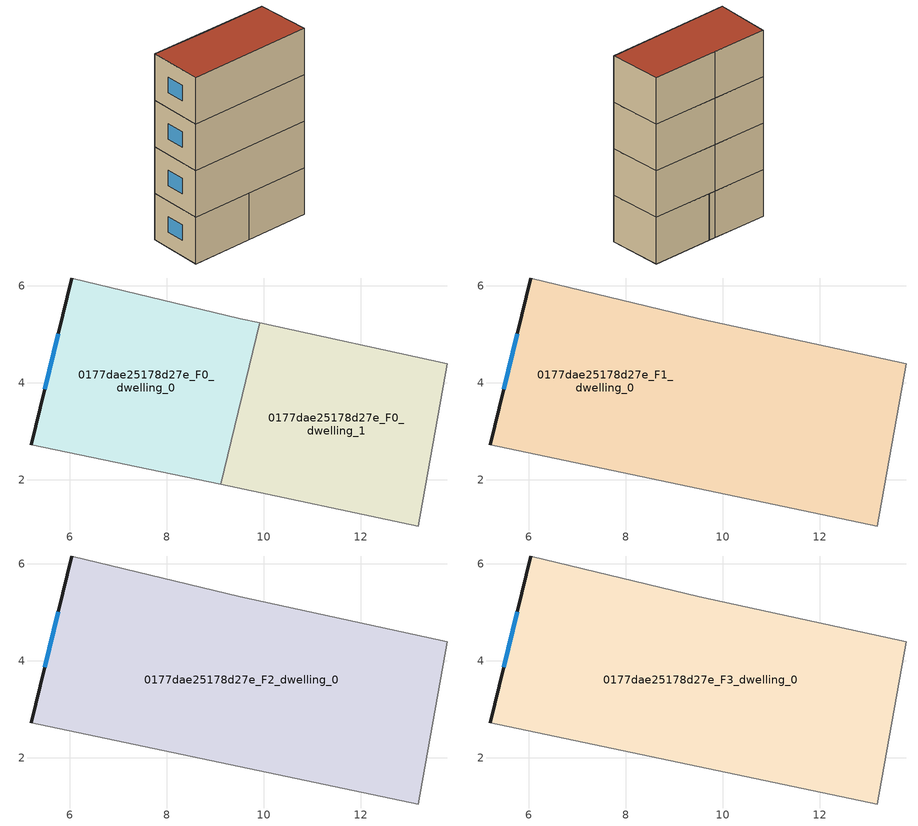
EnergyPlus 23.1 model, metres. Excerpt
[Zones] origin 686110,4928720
0177dae25178d27e_F0_dwelling_0
 floor ground (EU_floor_Construction): 9.11,1.9 9.92,5.24 9.52,5.32 6.04,6.16 5.2,2.72 z0
 wall outside (EU_wall_Construction): 5.2,2.72 6.04,6.16 z0:3
 wall adiabatic (EU_wall_Construction): 6.04,6.16 9.52,5.32 9.92,5.24 / 9.11,1.9 5.2,2.72 z0:3
 wall to 0177dae25178d27e_F0_dwelling_1 (EU_wall_Construction): 9.92,5.24 9.11,1.9 z0:3
 window (EU_Window_Construction): 5.48,3.87 5.76,5.02 z1:2
0177dae25178d27e_F0_dwelling_1
 floor ground (EU_floor_Construction): 13.19,1.04 13.79,4.39 9.92,5.24 9.11,1.9 z0
 wall adiabatic (EU_wall_Construction): 9.92,5.24 13.79,4.39 13.19,1.04 9.11,1.9 z0:3
0177dae25178d27e_F1_dwelling_0
 floor to 0177dae25178d27e_F0_dwelling_0 (EU_floor_Construction): 9.11,1.9 9.92,5.24 9.52,5.32 6.04,6.16 5.2,2.72 z3
 floor to 0177dae25178d27e_F0_dwelling_1 (EU_floor_Construction): 13.19,1.04 13.79,4.39 9.92,5.24 9.11,1.9 z3
 wall outside (EU_wall_Construction): 5.2,2.72 6.04,6.16 z3:6
 wall adiabatic (EU_wall_Construction): 6.04,6.16 9.52,5.32 13.79,4.39 13.19,1.04 5.2,2.72 z3:6
 window (EU_Window_Construction): 5.48,3.87 5.76,5.02 z4:5
0177dae25178d27e_F2_dwelling_0
 floor to 0177dae25178d27e_F1_dwelling_0 (EU_floor_Construction): 13.19,1.04 13.79,4.39 9.52,5.32 6.04,6.16 5.2,2.72 z6
 wall outside (EU_wall_Construction): 5.2,2.72 6.04,6.16 z6:9
 wall adiabatic (EU_wall_Construction): 6.04,6.16 9.52,5.32 13.79,4.39 13.19,1.04 5.2,2.72 z6:9
 window (EU_Window_Construction): 5.48,3.87 5.76,5.02 z7:8
0177dae25178d27e_F3_dwelling_0
 floor to 0177dae25178d27e_F2_dwelling_0 (EU_floor_Construction): 13.19,1.04 13.79,4.39 9.52,5.32 6.04,6.16 5.2,2.72 z9
 wall outside (EU_wall_Construction): 5.2,2.72 6.04,6.16 z9:12
 wall adiabatic (EU_wall_Construction): 6.04,6.16 9.52,5.32 13.79,4.39 13.19,1.04 5.2,2.72 z9:12
 window (EU_Window_Construction): 5.48,3.87 5.76,5.02 z10:11
 roof outside (EU_roof_Construction): 13.79,4.39 13.19,1.04 5.2,2.72 6.04,6.16 9.52,5.32 z12
[Building]
EU S2 Campaign: North Axis=0; Terrain=City; Solar Distribution=FullExterior
[Site:Location]
Bologna: Latitude=44.5; Longitude=11.25; Time Zone=1; Elevation=37
[SizingPeriod:WeatherFileDays]
AnnualSizingPeriod: Begin Month=1; Begin Day of Month=1; End Month=12; End Day of Month=31; Day of Week for Start Day=Monday; Use Weather File Daylight Saving Period=No; Use Weather File Rain and Snow Indicators=No
[MATERIAL]
EU_InternalMass_Material: Roughness=MediumRough; Thickness=0.1; Conductivity=1; Density=1800; Specific Heat=900; Thermal Absorptance=0.9; Solar Absorptance=0.7; Visible Absorptance=0.7
[MATERIAL:NOMASS] Roughness=MediumRough; Thermal Absorptance=0.9; Solar Absorptance=0.7; Visible Absorptance=0.7
Name | Thermal Resistance
EU_wall_NoMass | 0.937881
EU_roof_NoMass | 0.548572
EU_floor_NoMass | 0.71348
[WINDOWMATERIAL:SIMPLEGLAZINGSYSTEM]
EU_Window_SimpleGlazing: UFactor=4.25633; Solar Heat Gain Coefficient=0.85; Visible Transmittance=0.85
[CONSTRUCTION]
EU_wall_Construction: EU_wall_NoMass
EU_roof_Construction: EU_roof_NoMass
EU_floor_Construction: EU_floor_NoMass
EU_InternalMass_Construction: EU_InternalMass_Material
EU_Window_Construction: EU_Window_SimpleGlazing
[ZONE] Type=1; Multiplier=1; Ceiling Height=autocalculate; Floor Area=autocalculate; Part of Total Floor Area=Yes
Name | Volume
0177dae25178d27e_F0_dwelling_0 | 41.6748
0177dae25178d27e_F1_dwelling_0 | 83.3474
0177dae25178d27e_F2_dwelling_0; 0177dae25178d27e_F3_dwelling_0 | 83.3511
0177dae25178d27e_F0_dwelling_1 | 41.6726
[INTERNALMASS] Construction=EU_InternalMass_Construction
Name | Zone or ZoneList | Surface Area
0177dae25178d27e_F0_dwelling_0_EU_InternalMass | 0177dae25178d27e_F0_dwelling_0 | 13.8921
0177dae25178d27e_F0_dwelling_1_EU_InternalMass | 0177dae25178d27e_F0_dwelling_1 | 13.8908
0177dae25178d27e_F1_dwelling_0_EU_InternalMass | 0177dae25178d27e_F1_dwelling_0 | 27.7838
0177dae25178d27e_F2_dwelling_0_EU_InternalMass | 0177dae25178d27e_F2_dwelling_0 | 27.7838
0177dae25178d27e_F3_dwelling_0_EU_InternalMass | 0177dae25178d27e_F3_dwelling_0 | 27.7838
[OTHEREQUIPMENT] Fuel Type=Electricity; Design Level Calculation Method=Watts/Area; Power per Zone Floor Area=1; Fraction Latent=0; Fraction Radiant=0; Fraction Lost=0; Carbon Dioxide Generation Rate=0; EndUse Subcategory=EU_Step8_InternalGains
Name | Zone or ZoneList or Space or SpaceList | Schedule
EU_Step8_InternalGain_0177dae25178d27e_F0_dwelling_0_f000 | 0177dae25178d27e_F0_dwelling_0 | EU_Step8_GainSchedule_0177dae25178d27e_F0_dwelling_0_f000
EU_Step8_InternalGain_0177dae25178d27e_F0_dwelling_1_f000 | 0177dae25178d27e_F0_dwelling_1 | EU_Step8_GainSchedule_0177dae25178d27e_F0_dwelling_1_f000
EU_Step8_InternalGain_0177dae25178d27e_F1_dwelling_0_f000 | 0177dae25178d27e_F1_dwelling_0 | EU_Step8_GainSchedule_0177dae25178d27e_F1_dwelling_0_f000
EU_Step8_InternalGain_0177dae25178d27e_F2_dwelling_0_f000 | 0177dae25178d27e_F2_dwelling_0 | EU_Step8_GainSchedule_0177dae25178d27e_F2_dwelling_0_f000
EU_Step8_InternalGain_0177dae25178d27e_F3_dwelling_0_f000 | 0177dae25178d27e_F3_dwelling_0 | EU_Step8_GainSchedule_0177dae25178d27e_F3_dwelling_0_f000
[ZONEVENTILATION:DESIGNFLOWRATE] Schedule=EU_AlwaysOn; Design Flow Rate Calculation Method=AirChanges/Hour; Air Changes per Hour=0.687892; Ventilation Type=Natural; Fan Pressure Rise=0; Fan Total Efficiency=1; Constant Term Coefficient=1; Temperature Term Coefficient=0; Velocity Term Coefficient=0; Velocity Squared Term Coefficient=0; Minimum Indoor Temperature=-100; Maximum Indoor Temperature=100; Delta Temperature=-100; Minimum Outdoor Temperature=-100; Maximum Outdoor Temperature=100; Maximum Wind Speed=40
Name | Zone or ZoneList or Space or SpaceList
EU_ConstantAir_0177dae25178d27e_F0_dwelling_0 | 0177dae25178d27e_F0_dwelling_0
EU_ConstantAir_0177dae25178d27e_F0_dwelling_1 | 0177dae25178d27e_F0_dwelling_1
EU_ConstantAir_0177dae25178d27e_F1_dwelling_0 | 0177dae25178d27e_F1_dwelling_0
EU_ConstantAir_0177dae25178d27e_F2_dwelling_0 | 0177dae25178d27e_F2_dwelling_0
EU_ConstantAir_0177dae25178d27e_F3_dwelling_0 | 0177dae25178d27e_F3_dwelling_0
[HVACTEMPLATE:THERMOSTAT] Constant Heating Setpoint=20; Constant Cooling Setpoint=50
EU_HeatOnly_0177dae25178d27e_F0_dwelling_0; EU_HeatOnly_0177dae25178d27e_F0_dwelling_1; EU_HeatOnly_0177dae25178d27e_F1_dwelling_0; EU_HeatOnly_0177dae25178d27e_F2_dwelling_0; EU_HeatOnly_0177dae25178d27e_F3_dwelling_0
[HVACTEMPLATE:ZONE:IDEALLOADSAIRSYSTEM] System Availability Schedule=EU_AlwaysOn; Maximum Heating Supply Air Temperature=50; Minimum Cooling Supply Air Temperature=13; Maximum Heating Supply Air Humidity Ratio=0.0156; Minimum Cooling Supply Air Humidity Ratio=0.0077; Heating Limit=NoLimit; Cooling Limit=NoLimit; Heating Availability Schedule=EU_AlwaysOn; Cooling Availability Schedule=EU_CoolingOff; Dehumidification Control Type=ConstantSensibleHeatRatio; Cooling Sensible Heat Ratio=0.7; Dehumidification Setpoint=60; Humidification Control Type=None; Humidification Setpoint=30; Outdoor Air Method=None; Outdoor Air Flow Rate per Person=0.00944; Outdoor Air Flow Rate per Zone Floor Area=0; Outdoor Air Flow Rate per Zone=0; Demand Controlled Ventilation Type=None; Outdoor Air Economizer Type=NoEconomizer; Heat Recovery Type=None; Sensible Heat Recovery Effectiveness=0.7; Latent Heat Recovery Effectiveness=0.65
Name | Template Thermostat
0177dae25178d27e_F0_dwelling_0 | EU_HeatOnly_0177dae25178d27e_F0_dwelling_0
0177dae25178d27e_F0_dwelling_1 | EU_HeatOnly_0177dae25178d27e_F0_dwelling_1
0177dae25178d27e_F1_dwelling_0 | EU_HeatOnly_0177dae25178d27e_F1_dwelling_0
0177dae25178d27e_F2_dwelling_0 | EU_HeatOnly_0177dae25178d27e_F2_dwelling_0
0177dae25178d27e_F3_dwelling_0 | EU_HeatOnly_0177dae25178d27e_F3_dwelling_0
[SIZING:ZONE] Zone Cooling Design Supply Air Temperature Input Method=SupplyAirTemperature; Zone Cooling Design Supply Air Temperature=13; Zone Heating Design Supply Air Temperature Input Method=SupplyAirTemperature; Zone Heating Design Supply Air Temperature=50; Zone Cooling Design Supply Air Humidity Ratio=0.008; Zone Heating Design Supply Air Humidity Ratio=0.008; Cooling Design Air Flow Method=DesignDay; Cooling Design Air Flow Rate=0; Cooling Minimum Air Flow per Zone Floor Area=0.000762; Cooling Minimum Air Flow=0; Cooling Minimum Air Flow Fraction=0.2; Heating Design Air Flow Method=DesignDay; Heating Design Air Flow Rate=0; Heating Maximum Air Flow per Zone Floor Area=0.002032; Heating Maximum Air Flow=0.141576; Heating Maximum Air Flow Fraction=0.3; Account for Dedicated Outdoor Air System=No; Dedicated Outdoor Air System Control Strategy=NeutralSupplyAir; Dedicated Outdoor Air Low Setpoint Temperature for Design=autosize; Dedicated Outdoor Air High Setpoint Temperature for Design=autosize; Zone Load Sizing Method=Sensible Load Only No Latent Load; Zone Latent Cooling Design Supply Air Humidity Ratio Input Method=HumidityRatioDifference; Zone Cooling Design Supply Air Humidity Ratio Difference=0.005; Zone Latent Heating Design Supply Air Humidity Ratio Input Method=HumidityRatioDifference; Zone Humidification Design Supply Air Humidity Ratio Difference=0.005
0177dae25178d27e_F0_dwelling_0; 0177dae25178d27e_F0_dwelling_1; 0177dae25178d27e_F1_dwelling_0; 0177dae25178d27e_F2_dwelling_0; 0177dae25178d27e_F3_dwelling_0
[SCHEDULE:CONSTANT]
Name | Hourly Value
EU_AlwaysOn | 1
EU_CoolingOff | 0
[SCHEDULE:FILE] Column Number=1; Rows to Skip at Top=0; Number of Hours of Data=8760; Column Separator=Comma; Interpolate to Timestep=No; Minutes per Item=60; Adjust Schedule for Daylight Savings=Yes
Name | File
EU_Step8_GainSchedule_0177dae25178d27e_F0_dwelling_0_f000 | ../../schedules/0177dae25178d27e/0177dae25178d27e_F0_dwelling_0_f000_gain.csv
EU_Step8_GainSchedule_0177dae25178d27e_F0_dwelling_1_f000 | ../../schedules/0177dae25178d27e/0177dae25178d27e_F0_dwelling_1_f000_gain.csv
EU_Step8_GainSchedule_0177dae25178d27e_F1_dwelling_0_f000 | ../../schedules/0177dae25178d27e/0177dae25178d27e_F1_dwelling_0_f000_gain.csv
EU_Step8_GainSchedule_0177dae25178d27e_F2_dwelling_0_f000 | ../../schedules/0177dae25178d27e/0177dae25178d27e_F2_dwelling_0_f000_gain.csv
EU_Step8_GainSchedule_0177dae25178d27e_F3_dwelling_0_f000 | ../../schedules/0177dae25178d27e/0177dae25178d27e_F3_dwelling_0_f000_gain.csv
